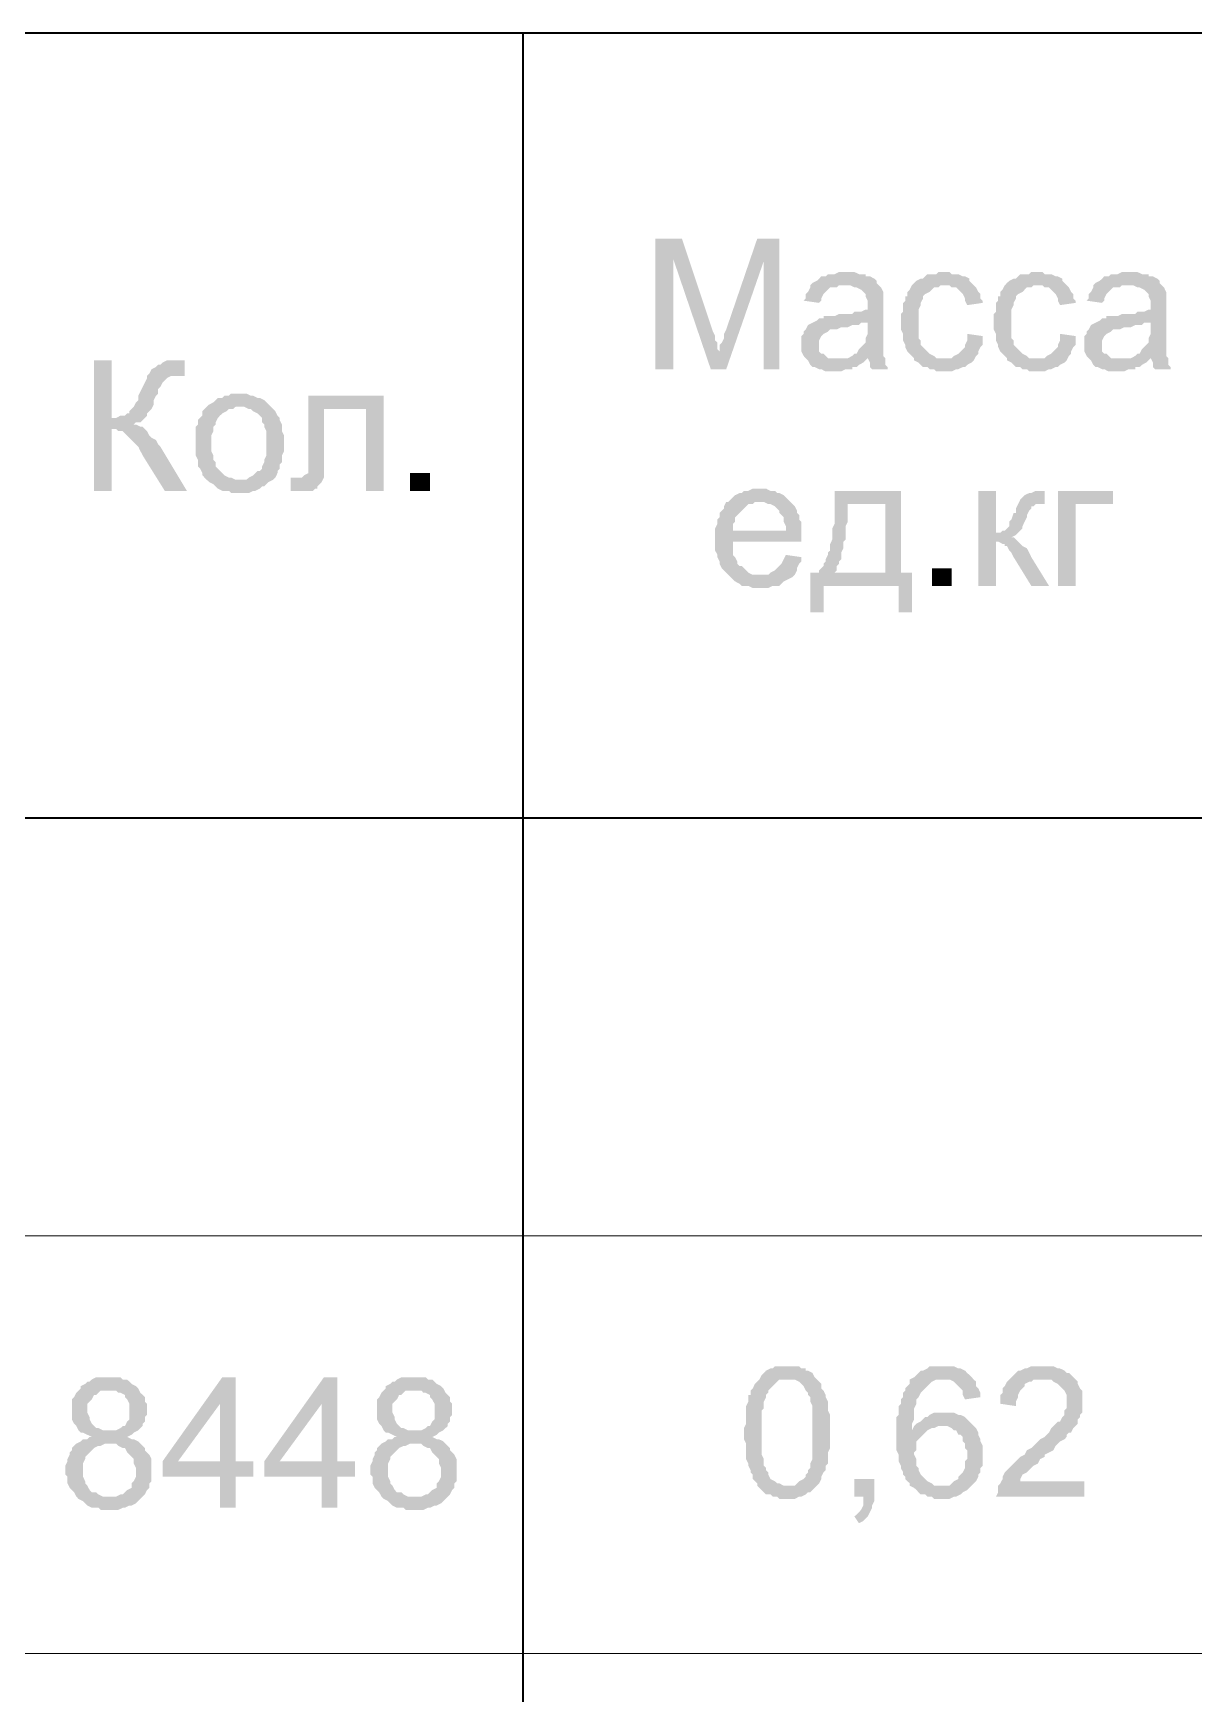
# Model space of a CAD drawing. Header units: millimetres. Extents: x -383313 to -161684, y -117025 to 99224.
# Drawn here: x -357901 to -355679, y -28959 to -25779 of the extents above; entities that cross this region are included whole.
import ezdxf

# ---------------------------------------------------------------- set-up
doc = ezdxf.new("R2010")
doc.units = ezdxf.units.MM
doc.header["$MEASUREMENT"] = 0
doc.layers.add('PDF_Geometry', color=7, linetype='Continuous')
doc.layers.add('PDF_Solid Fills', color=7, linetype='Continuous')

# ---------------------------------------------------------------- blocks, each defined once
blk = doc.blocks.new('A$Cf5759c35')
at = {"layer": 'PDF_Solid Fills'}
for points in [[(1803.2, -7907.9), (1752.4, -7907.9), (1752.4, -8157.6), (1786.3, -8157.6), (1786.3, -7946)], [(1803.2, -7907.9), (1786.3, -7946), (1858.3, -8157.6), (1875.2, -8123.8), (1871, -8119.5), (1871, -8115.3), (1871, -8106.8), (1866.7, -8102.6), (1866.7, -8094.1), (1862.5, -8085.7)], [(1989.5, -7907.9), (1947.2, -7907.9), (1887.9, -8081.4), (1887.9, -8081.4), (1883.7, -8089.9), (1883.7, -8098.4), (1879.4, -8106.8), (1875.2, -8111.1), (1875.2, -8115.3), (1875.2, -8123.8), (1858.3, -8157.6), (1887.9, -8157.6), (1959.9, -7950.2)], [(2120.7, -7971.4), (2120.7, -7971.4), (2103.8, -7971.4), (2095.3, -7975.6), (2091.1, -7975.6), (2082.6, -7975.6), (2078.4, -7979.8), (2069.9, -7979.8), (2065.7, -7984.1), (2061.5, -7988.3), (2053, -7992.5), (2048.8, -7996.8), (2112.3, -7996.8), (2116.5, -7996.8), (2125, -7996.8), (2133.4, -8001), (2137.7, -8001), (2146.1, -8005.2), (2150.4, -8009.5), (2150.4, -8009.5), (2154.6, -8013.7), (2154.6, -8017.9), (2158.8, -8026.4), (2158.8, -8034.9), (2158.8, -8034.9), (2158.8, -8043.3), (2154.6, -8043.3), (2146.1, -8047.6), (2141.9, -8047.6), (2133.4, -8047.6), (2129.2, -8051.8), (2120.7, -8051.8), (2112.3, -8051.8), (2103.8, -8051.8), (2095.3, -8056), (2086.9, -8056), (2082.6, -8056), (2074.2, -8056), (2074.2, -8060.3), (2065.7, -8060.3), (2061.5, -8064.5), (2158.8, -8068.7), (2158.8, -8077.2), (2158.8, -8081.4), (2158.8, -8089.9), (2154.6, -8098.4), (2154.6, -8102.6), (2154.6, -8106.8), (2150.4, -8111.1), (2146.1, -8115.3), (2141.9, -8119.5), (2137.7, -8128), (2133.4, -8128), (2129.2, -8132.2), (2120.7, -8136.5), (2158.8, -8136.5), (2158.8, -8136.5), (2163.1, -8144.9), (2163.1, -8153.4), (2167.3, -8157.6), (2196.9, -8157.6), (2196.9, -8153.4), (2192.7, -8149.2), (2192.7, -8140.7), (2192.7, -8136.5), (2188.5, -8132.2), (2188.5, -8128), (2188.5, -8123.8), (2188.5, -8119.5), (2188.5, -8111.1), (2188.5, -8102.6), (2188.5, -8094.1), (2188.5, -8081.4), (2188.5, -8039.1), (2188.5, -8039.1), (2188.5, -8030.6), (2188.5, -8022.2), (2188.5, -8017.9), (2188.5, -8013.7), (2188.5, -8009.5), (2184.2, -8001), (2180, -7996.8), (2175.8, -7992.5), (2175.8, -7988.3), (2171.5, -7984.1), (2163.1, -7979.8), (2154.6, -7979.8), (2154.6, -7975.6), (2146.1, -7975.6), (2141.9, -7975.6), (2133.4, -7971.4), (2125, -7971.4)], [(2307, -7971.4), (2294.3, -7971.4), (2290.1, -7975.6), (2273.1, -7975.6), (2268.9, -7979.8), (2264.7, -7984.1), (2260.4, -7984.1), (2252, -7988.3), (2247.7, -7992.5), (2243.5, -7996.8), (2239.3, -8005.2), (2235, -8009.5), (2235, -8017.9), (2230.8, -8017.9), (2230.8, -8026.4), (2226.6, -8030.6), (2226.6, -8039.1), (2226.6, -8047.6), (2222.3, -8051.8), (2222.3, -8060.3), (2222.3, -8068.7), (2222.3, -8077.2), (2222.3, -8081.4), (2226.6, -8089.9), (2226.6, -8098.4), (2226.6, -8102.6), (2230.8, -8111.1), (2230.8, -8115.3), (2235, -8123.8), (2239.3, -8128), (2243.5, -8132.2), (2247.7, -8136.5), (2307, -8136.5), (2302.8, -8136.5), (2298.5, -8136.5), (2290.1, -8136.5), (2285.8, -8132.2), (2277.4, -8128), (2273.1, -8123.8), (2268.9, -8119.5), (2268.9, -8119.5), (2264.7, -8115.3), (2260.4, -8111.1), (2260.4, -8102.6), (2256.2, -8098.4), (2256.2, -8089.9), (2256.2, -8085.7), (2256.2, -8077.2), (2256.2, -8068.7), (2256.2, -8064.5), (2256.2, -8056), (2256.2, -8047.6), (2256.2, -8043.3), (2260.4, -8034.9), (2260.4, -8030.6), (2264.7, -8022.2), (2264.7, -8017.9), (2268.9, -8013.7), (2268.9, -8013.7), (2277.4, -8009.5), (2281.6, -8005.2), (2285.8, -8001), (2294.3, -8001), (2298.5, -7996.8), (2307, -7996.8), (2362, -7996.8), (2357.8, -7992.5), (2353.6, -7988.3), (2353.6, -7984.1), (2345.1, -7979.8), (2340.9, -7979.8), (2332.4, -7975.6), (2328.2, -7975.6), (2319.7, -7975.6), (2315.5, -7971.4)], [(2484.8, -7971.4), (2472.1, -7971.4), (2467.9, -7975.6), (2450.9, -7975.6), (2446.7, -7979.8), (2442.5, -7984.1), (2438.2, -7984.1), (2429.8, -7988.3), (2425.5, -7992.5), (2421.3, -7996.8), (2417.1, -8005.2), (2412.8, -8009.5), (2412.8, -8017.9), (2408.6, -8017.9), (2408.6, -8026.4), (2404.4, -8030.6), (2404.4, -8039.1), (2404.4, -8047.6), (2400.1, -8051.8), (2400.1, -8060.3), (2400.1, -8068.7), (2400.1, -8077.2), (2400.1, -8081.4), (2404.4, -8089.9), (2404.4, -8098.4), (2404.4, -8102.6), (2408.6, -8111.1), (2408.6, -8115.3), (2412.8, -8123.8), (2417.1, -8128), (2421.3, -8132.2), (2425.5, -8136.5), (2484.8, -8136.5), (2480.6, -8136.5), (2476.3, -8136.5), (2467.9, -8136.5), (2463.6, -8132.2), (2455.2, -8128), (2450.9, -8123.8), (2446.7, -8119.5), (2446.7, -8119.5), (2442.5, -8115.3), (2438.2, -8111.1), (2438.2, -8102.6), (2434, -8098.4), (2434, -8089.9), (2434, -8085.7), (2434, -8077.2), (2434, -8068.7), (2434, -8064.5), (2434, -8056), (2434, -8047.6), (2434, -8043.3), (2438.2, -8034.9), (2438.2, -8030.6), (2442.5, -8022.2), (2442.5, -8017.9), (2446.7, -8013.7), (2446.7, -8013.7), (2455.2, -8009.5), (2459.4, -8005.2), (2463.6, -8001), (2472.1, -8001), (2476.3, -7996.8), (2484.8, -7996.8), (2539.8, -7996.8), (2535.6, -7992.5), (2531.4, -7988.3), (2531.4, -7984.1), (2522.9, -7979.8), (2518.7, -7979.8), (2510.2, -7975.6), (2506, -7975.6), (2497.5, -7975.6), (2493.3, -7971.4)], [(2662.6, -7971.4), (2662.6, -7971.4), (2645.7, -7971.4), (2637.2, -7975.6), (2633, -7975.6), (2624.5, -7975.6), (2620.3, -7979.8), (2611.8, -7979.8), (2607.6, -7984.1), (2603.3, -7988.3), (2594.9, -7992.5), (2590.6, -7996.8), (2654.1, -7996.8), (2658.4, -7996.8), (2666.8, -7996.8), (2675.3, -8001), (2679.5, -8001), (2688, -8005.2), (2692.2, -8009.5), (2692.2, -8009.5), (2696.5, -8013.7), (2696.5, -8017.9), (2700.7, -8026.4), (2700.7, -8034.9), (2700.7, -8034.9), (2700.7, -8043.3), (2696.5, -8043.3), (2688, -8047.6), (2683.8, -8047.6), (2675.3, -8047.6), (2671.1, -8051.8), (2662.6, -8051.8), (2654.1, -8051.8), (2645.7, -8051.8), (2637.2, -8056), (2628.7, -8056), (2624.5, -8056), (2616, -8056), (2616, -8060.3), (2607.6, -8060.3), (2603.3, -8064.5), (2700.7, -8068.7), (2700.7, -8077.2), (2700.7, -8081.4), (2700.7, -8089.9), (2696.5, -8098.4), (2696.5, -8102.6), (2696.5, -8106.8), (2692.2, -8111.1), (2688, -8115.3), (2683.8, -8119.5), (2679.5, -8128), (2675.3, -8128), (2671.1, -8132.2), (2662.6, -8136.5), (2700.7, -8136.5), (2700.7, -8136.5), (2704.9, -8144.9), (2704.9, -8153.4), (2709.2, -8157.6), (2738.8, -8157.6), (2738.8, -8153.4), (2734.6, -8149.2), (2734.6, -8140.7), (2734.6, -8136.5), (2730.3, -8132.2), (2730.3, -8128), (2730.3, -8123.8), (2730.3, -8119.5), (2730.3, -8111.1), (2730.3, -8102.6), (2730.3, -8094.1), (2730.3, -8081.4), (2730.3, -8039.1), (2730.3, -8039.1), (2730.3, -8030.6), (2730.3, -8022.2), (2730.3, -8017.9), (2730.3, -8013.7), (2730.3, -8009.5), (2726.1, -8001), (2721.9, -7996.8), (2717.6, -7992.5), (2717.6, -7988.3), (2713.4, -7984.1), (2704.9, -7979.8), (2696.5, -7979.8), (2696.5, -7975.6), (2688, -7975.6), (2683.8, -7975.6), (2675.3, -7971.4), (2666.8, -7971.4)], [(2048.8, -7996.8), (2048.8, -8001), (2044.5, -8009.5), (2040.3, -8013.7), (2040.3, -8022.2), (2036.1, -8026.4), (2065.7, -8030.6), (2069.9, -8026.4), (2069.9, -8022.2), (2074.2, -8013.7), (2078.4, -8009.5), (2082.6, -8005.2), (2086.9, -8001), (2091.1, -8001), (2099.6, -8001), (2103.8, -7996.8), (2112.3, -7996.8)], [(2362, -7996.8), (2307, -7996.8), (2315.5, -7996.8), (2319.7, -8001), (2328.2, -8001), (2332.4, -8005.2), (2336.6, -8009.5), (2340.9, -8013.7), (2345.1, -8022.2), (2345.1, -8026.4), (2349.3, -8034.9), (2379, -8030.6), (2379, -8026.4), (2374.7, -8022.2), (2374.7, -8013.7), (2370.5, -8009.5), (2366.3, -8001)], [(2539.8, -7996.8), (2484.8, -7996.8), (2493.3, -7996.8), (2497.5, -8001), (2506, -8001), (2510.2, -8005.2), (2514.4, -8009.5), (2518.7, -8013.7), (2522.9, -8022.2), (2522.9, -8026.4), (2527.1, -8034.9), (2556.8, -8030.6), (2556.8, -8026.4), (2552.5, -8022.2), (2552.5, -8013.7), (2548.3, -8009.5), (2544.1, -8001)], [(2590.6, -7996.8), (2590.6, -8001), (2586.4, -8009.5), (2582.2, -8013.7), (2582.2, -8022.2), (2577.9, -8026.4), (2607.6, -8030.6), (2611.8, -8026.4), (2611.8, -8022.2), (2616, -8013.7), (2620.3, -8009.5), (2624.5, -8005.2), (2628.7, -8001), (2633, -8001), (2641.4, -8001), (2645.7, -7996.8), (2654.1, -7996.8)], [(2061.5, -8064.5), (2053, -8068.7), (2053, -8068.7), (2044.5, -8073), (2040.3, -8081.4), (2036.1, -8085.7), (2036.1, -8089.9), (2031.8, -8094.1), (2031.8, -8102.6), (2031.8, -8111.1), (2031.8, -8111.1), (2031.8, -8119.5), (2031.8, -8123.8), (2036.1, -8132.2), (2040.3, -8136.5), (2044.5, -8140.7), (2048.8, -8149.2), (2048.8, -8149.2), (2053, -8153.4), (2057.2, -8153.4), (2065.7, -8157.6), (2069.9, -8157.6), (2078.4, -8161.9), (2086.9, -8161.9), (2095.3, -8161.9), (2099.6, -8161.9), (2108, -8161.9), (2116.5, -8157.6), (2120.7, -8157.6), (2129.2, -8157.6), (2129.2, -8153.4), (2137.7, -8153.4), (2141.9, -8149.2), (2150.4, -8144.9), (2154.6, -8140.7), (2099.6, -8136.5), (2099.6, -8136.5), (2091.1, -8136.5), (2082.6, -8136.5), (2078.4, -8132.2), (2074.2, -8128), (2069.9, -8128), (2065.7, -8123.8), (2065.7, -8115.3), (2065.7, -8111.1), (2065.7, -8106.8), (2065.7, -8102.6), (2069.9, -8094.1), (2069.9, -8094.1), (2074.2, -8089.9), (2082.6, -8085.7), (2086.9, -8081.4), (2091.1, -8081.4), (2099.6, -8081.4), (2108, -8077.2), (2112.3, -8077.2), (2120.7, -8077.2), (2129.2, -8073), (2133.4, -8073), (2141.9, -8073), (2146.1, -8068.7), (2154.6, -8068.7), (2158.8, -8068.7)], [(2603.3, -8064.5), (2594.9, -8068.7), (2594.9, -8068.7), (2586.4, -8073), (2582.2, -8081.4), (2577.9, -8085.7), (2577.9, -8089.9), (2573.7, -8094.1), (2573.7, -8102.6), (2573.7, -8111.1), (2573.7, -8111.1), (2573.7, -8119.5), (2573.7, -8123.8), (2577.9, -8132.2), (2582.2, -8136.5), (2586.4, -8140.7), (2590.6, -8149.2), (2590.6, -8149.2), (2594.9, -8153.4), (2599.1, -8153.4), (2607.6, -8157.6), (2611.8, -8157.6), (2620.3, -8161.9), (2628.7, -8161.9), (2637.2, -8161.9), (2641.4, -8161.9), (2649.9, -8161.9), (2658.4, -8157.6), (2662.6, -8157.6), (2671.1, -8157.6), (2671.1, -8153.4), (2679.5, -8153.4), (2683.8, -8149.2), (2692.2, -8144.9), (2696.5, -8140.7), (2641.4, -8136.5), (2641.4, -8136.5), (2633, -8136.5), (2624.5, -8136.5), (2620.3, -8132.2), (2616, -8128), (2611.8, -8128), (2607.6, -8123.8), (2607.6, -8115.3), (2607.6, -8111.1), (2607.6, -8106.8), (2607.6, -8102.6), (2611.8, -8094.1), (2611.8, -8094.1), (2616, -8089.9), (2624.5, -8085.7), (2628.7, -8081.4), (2633, -8081.4), (2641.4, -8081.4), (2649.9, -8077.2), (2654.1, -8077.2), (2662.6, -8077.2), (2671.1, -8073), (2675.3, -8073), (2683.8, -8073), (2688, -8068.7), (2696.5, -8068.7), (2700.7, -8068.7)], [(2349.3, -8089.9), (2349.3, -8102.6), (2345.1, -8111.1), (2345.1, -8115.3), (2340.9, -8119.5), (2336.6, -8123.8), (2332.4, -8128), (2323.9, -8132.2), (2319.7, -8136.5), (2311.2, -8136.5), (2307, -8136.5), (2247.7, -8136.5), (2247.7, -8140.7), (2256.2, -8144.9), (2260.4, -8149.2), (2264.7, -8153.4), (2273.1, -8153.4), (2277.4, -8157.6), (2285.8, -8157.6), (2290.1, -8161.9), (2298.5, -8161.9), (2307, -8161.9), (2311.2, -8161.9), (2319.7, -8161.9), (2328.2, -8157.6), (2332.4, -8157.6), (2340.9, -8153.4), (2345.1, -8153.4), (2349.3, -8149.2), (2357.8, -8144.9), (2357.8, -8144.9), (2362, -8140.7), (2366.3, -8132.2), (2370.5, -8128), (2370.5, -8123.8), (2374.7, -8115.3), (2379, -8111.1), (2379, -8102.6), (2379, -8094.1)], [(2527.1, -8089.9), (2527.1, -8102.6), (2522.9, -8111.1), (2522.9, -8115.3), (2518.7, -8119.5), (2514.4, -8123.8), (2510.2, -8128), (2501.7, -8132.2), (2497.5, -8136.5), (2489, -8136.5), (2484.8, -8136.5), (2425.5, -8136.5), (2425.5, -8140.7), (2434, -8144.9), (2438.2, -8149.2), (2442.5, -8153.4), (2450.9, -8153.4), (2455.2, -8157.6), (2463.6, -8157.6), (2467.9, -8161.9), (2476.3, -8161.9), (2484.8, -8161.9), (2489, -8161.9), (2497.5, -8161.9), (2506, -8157.6), (2510.2, -8157.6), (2518.7, -8153.4), (2522.9, -8153.4), (2527.1, -8149.2), (2535.6, -8144.9), (2535.6, -8144.9), (2539.8, -8140.7), (2544.1, -8132.2), (2548.3, -8128), (2548.3, -8123.8), (2552.5, -8115.3), (2556.8, -8111.1), (2556.8, -8102.6), (2556.8, -8094.1)], [(711.2, -8140.7), (677.3, -8140.7), (677.3, -8390.5), (711.2, -8390.5), (711.2, -8271.9), (774.7, -8271.9), (770.5, -8267.7), (766.2, -8267.7), (757.8, -8263.5), (753.5, -8263.5), (757.8, -8259.2), (766.2, -8259.2), (770.5, -8255), (711.2, -8250.8)], [(783.2, -8166.1), (778.9, -8170.3), (778.9, -8174.6), (774.7, -8183), (770.5, -8191.5), (766.2, -8200), (762, -8208.4), (762, -8216.9), (757.8, -8221.1), (753.5, -8229.6), (749.3, -8233.8), (745.1, -8238.1), (745.1, -8242.3), (740.8, -8242.3), (736.6, -8246.5), (728.1, -8246.5), (719.7, -8250.8), (711.2, -8250.8), (770.5, -8255), (774.7, -8250.8), (778.9, -8246.5), (778.9, -8242.3), (783.2, -8238.1), (787.4, -8233.8), (791.6, -8225.4), (791.6, -8216.9), (795.9, -8208.4), (800.1, -8204.2), (800.1, -8195.7), (804.3, -8191.5), (808.6, -8183), (812.8, -8178.8), (817, -8174.6), (817, -8174.6), (825.5, -8170.3), (829.7, -8170.3), (838.2, -8170.3)], [(829.7, -8140.7), (829.7, -8140.7), (817, -8140.7), (808.6, -8144.9), (804.3, -8149.2), (800.1, -8149.2), (795.9, -8153.4), (787.4, -8157.6), (783.2, -8166.1), (783.2, -8166.1), (838.2, -8170.3), (846.7, -8170.3), (850.9, -8170.3), (850.9, -8140.7), (850.9, -8140.7), (842.4, -8140.7)], [(956.7, -8204.2), (956.7, -8204.2), (939.8, -8204.2), (935.6, -8208.4), (927.1, -8208.4), (922.9, -8212.7), (914.4, -8212.7), (910.2, -8216.9), (905.9, -8221.1), (897.5, -8225.4), (897.5, -8225.4), (893.2, -8229.6), (956.7, -8229.6), (956.7, -8229.6), (965.2, -8229.6), (973.7, -8233.8), (977.9, -8233.8), (982.1, -8238.1), (990.6, -8242.3), (994.8, -8246.5), (999.1, -8250.8), (999.1, -8259.2), (1003.3, -8263.5), (1003.3, -8267.7), (1007.5, -8276.2), (1007.5, -8284.6), (1007.5, -8288.9), (1007.5, -8297.3), (1007.5, -8301.6), (1007.5, -8310), (1007.5, -8318.5), (1007.5, -8322.7), (1003.3, -8331.2), (1003.3, -8335.4), (999.1, -8343.9), (999.1, -8348.1), (994.8, -8352.4), (990.6, -8352.4), (986.4, -8356.6), (982.1, -8360.8), (973.7, -8365.1), (969.4, -8369.3), (961, -8369.3), (956.7, -8369.3), (893.2, -8369.3), (897.5, -8373.5), (905.9, -8377.8), (910.2, -8382), (914.4, -8386.2), (922.9, -8390.5), (927.1, -8390.5), (935.6, -8390.5), (939.8, -8394.7), (948.3, -8394.7), (956.7, -8394.7), (961, -8394.7), (965.2, -8394.7), (973.7, -8394.7), (982.1, -8390.5), (986.4, -8390.5), (994.8, -8386.2), (999.1, -8382), (1003.3, -8382), (1007.5, -8377.8), (1011.8, -8373.5), (1020.2, -8369.3), (1024.5, -8365.1), (1028.7, -8356.6), (1028.7, -8352.4), (1028.7, -8352.4), (1032.9, -8348.1), (1032.9, -8339.7), (1037.2, -8335.4), (1037.2, -8327), (1037.2, -8322.7), (1041.4, -8314.3), (1041.4, -8305.8), (1041.4, -8297.3), (1041.4, -8293.1), (1041.4, -8284.6), (1037.2, -8276.2), (1037.2, -8267.7), (1037.2, -8263.5), (1032.9, -8255), (1032.9, -8250.8), (1028.7, -8246.5), (1024.5, -8238.1), (1020.2, -8233.8), (1016, -8229.6), (1011.8, -8225.4), (1007.5, -8221.1), (1003.3, -8216.9), (994.8, -8212.7), (990.6, -8212.7), (982.1, -8208.4), (977.9, -8208.4), (969.4, -8204.2), (965.2, -8204.2)], [(893.2, -8229.6), (889, -8233.8), (884.8, -8238.1), (884.8, -8246.5), (880.5, -8250.8), (876.3, -8255), (876.3, -8263.5), (872.1, -8267.7), (872.1, -8276.2), (872.1, -8284.6), (872.1, -8293.1), (872.1, -8301.6), (872.1, -8301.6), (872.1, -8310), (872.1, -8318.5), (872.1, -8322.7), (876.3, -8331.2), (876.3, -8339.7), (876.3, -8343.9), (880.5, -8348.1), (884.8, -8356.6), (884.8, -8360.8), (889, -8365.1), (893.2, -8369.3), (956.7, -8369.3), (952.5, -8369.3), (948.3, -8369.3), (939.8, -8365.1), (935.6, -8365.1), (927.1, -8360.8), (922.9, -8356.6), (918.6, -8352.4), (918.6, -8352.4), (914.4, -8348.1), (910.2, -8343.9), (910.2, -8335.4), (905.9, -8331.2), (905.9, -8322.7), (901.7, -8314.3), (901.7, -8310), (901.7, -8301.6), (901.7, -8297.3), (901.7, -8288.9), (901.7, -8284.6), (905.9, -8276.2), (905.9, -8267.7), (910.2, -8263.5), (910.2, -8259.2), (914.4, -8250.8), (918.6, -8246.5), (918.6, -8246.5), (922.9, -8242.3), (931.3, -8238.1), (935.6, -8233.8), (944, -8233.8), (948.3, -8229.6), (956.7, -8229.6)], [(1231.9, -8208.4), (1088, -8208.4), (1088, -8356.6), (1088, -8356.6), (1079.5, -8360.8), (1079.5, -8360.8), (1075.3, -8365.1), (1066.8, -8365.1), (1054.1, -8365.1), (1054.1, -8390.5), (1058.3, -8390.5), (1066.8, -8390.5), (1071, -8390.5), (1079.5, -8390.5), (1079.5, -8390.5), (1088, -8390.5), (1096.4, -8390.5), (1100.7, -8386.2), (1104.9, -8386.2), (1104.9, -8382), (1109.1, -8377.8), (1113.4, -8373.5), (1117.6, -8365.1), (1117.6, -8360.8), (1117.6, -8356.6), (1117.6, -8352.4), (1117.6, -8343.9), (1117.6, -8335.4), (1117.6, -8327), (1117.6, -8233.8), (1198, -8233.8)], [(774.7, -8271.9), (711.2, -8271.9), (719.7, -8271.9), (723.9, -8276.2), (732.4, -8276.2), (736.6, -8280.4), (740.8, -8284.6), (745.1, -8288.9), (749.3, -8293.1), (753.5, -8297.3), (757.8, -8301.6), (762, -8305.8), (766.2, -8314.3), (770.5, -8322.7), (812.8, -8390.5), (855.1, -8390.5), (804.3, -8305.8), (800.1, -8301.6), (795.9, -8293.1), (787.4, -8288.9), (783.2, -8284.6), (778.9, -8276.2)], [(1951.4, -8386.2), (1951.4, -8386.2), (1938.7, -8386.2), (1930.2, -8390.5), (1921.8, -8390.5), (1917.5, -8394.7), (1913.3, -8394.7), (1904.8, -8398.9), (1900.6, -8403.2), (1896.4, -8407.4), (1892.1, -8411.6), (1951.4, -8411.6), (1955.6, -8411.6), (1959.9, -8411.6), (1968.3, -8415.9), (1972.6, -8415.9), (1981, -8420.1), (1985.3, -8424.3), (1989.5, -8428.6), (1989.5, -8432.8), (1993.7, -8437), (1998, -8441.3), (1998, -8449.7), (2002.2, -8458.2), (2002.2, -8466.7), (1900.6, -8466.7), (2031.8, -8466.7), (2031.8, -8458.2), (2031.8, -8449.7), (2027.6, -8445.5), (2027.6, -8437), (2023.4, -8432.8), (2023.4, -8428.6), (2019.1, -8420.1), (2014.9, -8415.9), (2010.7, -8411.6), (2006.4, -8407.4), (2002.2, -8403.2), (1998, -8398.9), (1989.5, -8394.7), (1985.3, -8394.7), (1981, -8390.5), (1972.6, -8390.5), (1964.1, -8386.2), (1959.9, -8386.2)], [(2222.3, -8390.5), (2095.3, -8390.5), (2095.3, -8415.9), (2192.7, -8415.9), (2192.7, -8547.1), (2095.3, -8547.1), (2065.7, -8547.1), (2048.8, -8547.1), (2048.8, -8623.3), (2074.2, -8623.3), (2074.2, -8572.5), (2218.1, -8572.5), (2243.5, -8547.1), (2222.3, -8547.1)], [(2404.4, -8390.5), (2370.5, -8390.5), (2370.5, -8572.5), (2404.4, -8572.5), (2404.4, -8487.8), (2446.7, -8487.8), (2442.5, -8483.6), (2438.2, -8479.4), (2434, -8479.4), (2434, -8479.4), (2442.5, -8475.1), (2446.7, -8470.9), (2404.4, -8470.9)], [(2497.5, -8390.5), (2480.6, -8390.5), (2472.1, -8394.7), (2467.9, -8394.7), (2459.4, -8398.9), (2455.2, -8403.2), (2455.2, -8403.2), (2450.9, -8407.4), (2446.7, -8415.9), (2489, -8415.9), (2497.5, -8415.9)], [(2628.7, -8390.5), (2522.9, -8390.5), (2522.9, -8572.5), (2556.8, -8572.5), (2556.8, -8415.9), (2628.7, -8415.9)], [(1892.1, -8411.6), (1887.9, -8411.6), (1883.7, -8420.1), (1883.7, -8424.3), (1879.4, -8428.6), (1875.2, -8432.8), (1875.2, -8441.3), (1871, -8445.5), (1871, -8454), (1866.7, -8462.4), (1866.7, -8466.7), (1866.7, -8475.1), (1866.7, -8483.6), (1866.7, -8492.1), (1866.7, -8496.3), (1866.7, -8504.8), (1871, -8513.2), (1871, -8517.5), (1875.2, -8525.9), (1875.2, -8530.2), (1879.4, -8538.6), (1883.7, -8542.9), (1887.9, -8547.1), (1892.1, -8551.3), (1951.4, -8551.3), (1951.4, -8551.3), (1942.9, -8551.3), (1938.7, -8551.3), (1930.2, -8547.1), (1926, -8542.9), (1921.8, -8538.6), (1917.5, -8534.4), (1913.3, -8534.4), (1909.1, -8530.2), (1909.1, -8525.9), (1904.8, -8517.5), (1900.6, -8513.2), (1900.6, -8504.8), (1900.6, -8496.3), (1900.6, -8487.8), (2031.8, -8487.8), (2031.8, -8487.8), (2031.8, -8483.6), (2031.8, -8475.1), (2031.8, -8466.7), (1900.6, -8466.7), (1900.6, -8462.4), (1900.6, -8454), (1904.8, -8449.7), (1904.8, -8441.3), (1909.1, -8437), (1913.3, -8432.8), (1917.5, -8428.6), (1921.8, -8424.3), (1926, -8420.1), (1930.2, -8415.9), (1938.7, -8415.9), (1942.9, -8411.6), (1951.4, -8411.6)], [(2095.3, -8415.9), (2095.3, -8454), (2091.1, -8462.4), (2091.1, -8483.6), (2086.9, -8492.1), (2086.9, -8496.3), (2086.9, -8504.8), (2082.6, -8509), (2082.6, -8513.2), (2078.4, -8521.7), (2078.4, -8525.9), (2074.2, -8530.2), (2074.2, -8534.4), (2069.9, -8538.6), (2065.7, -8542.9), (2065.7, -8547.1), (2095.3, -8547.1), (2095.3, -8547.1), (2099.6, -8542.9), (2099.6, -8534.4), (2103.8, -8530.2), (2103.8, -8525.9), (2108, -8521.7), (2108, -8513.2), (2108, -8509), (2112.3, -8500.5), (2112.3, -8496.3), (2112.3, -8487.8), (2116.5, -8483.6), (2116.5, -8475.1), (2116.5, -8466.7), (2116.5, -8458.2), (2120.7, -8449.7), (2120.7, -8441.3), (2120.7, -8432.8), (2120.7, -8424.3), (2120.7, -8415.9), (2192.7, -8415.9)], [(2446.7, -8415.9), (2442.5, -8424.3), (2442.5, -8432.8), (2438.2, -8432.8), (2434, -8445.5), (2429.8, -8449.7), (2429.8, -8458.2), (2425.5, -8462.4), (2425.5, -8462.4), (2421.3, -8466.7), (2417.1, -8466.7), (2412.8, -8470.9), (2404.4, -8470.9), (2446.7, -8470.9), (2450.9, -8466.7), (2455.2, -8462.4), (2455.2, -8458.2), (2459.4, -8449.7), (2463.6, -8441.3), (2463.6, -8437), (2467.9, -8428.6), (2472.1, -8424.3), (2472.1, -8420.1), (2476.3, -8420.1), (2480.6, -8415.9), (2489, -8415.9)], [(2446.7, -8487.8), (2404.4, -8487.8), (2408.6, -8487.8), (2417.1, -8492.1), (2421.3, -8492.1), (2421.3, -8496.3), (2425.5, -8496.3), (2429.8, -8504.8), (2434, -8509), (2438.2, -8517.5), (2472.1, -8572.5), (2506, -8572.5), (2472.1, -8517.5), (2472.1, -8517.5), (2467.9, -8509), (2463.6, -8500.5), (2455.2, -8496.3), (2450.9, -8492.1)], [(2002.2, -8513.2), (2002.2, -8513.2), (1998, -8521.7), (1993.7, -8530.2), (1989.5, -8534.4), (1985.3, -8538.6), (1981, -8542.9), (1981, -8542.9), (1972.6, -8547.1), (1968.3, -8551.3), (1959.9, -8551.3), (1951.4, -8551.3), (1892.1, -8551.3), (1892.1, -8551.3), (1896.4, -8555.6), (1900.6, -8559.8), (1904.8, -8564), (1913.3, -8568.3), (1917.5, -8572.5), (1926, -8572.5), (1930.2, -8572.5), (1938.7, -8576.7), (1947.2, -8576.7), (1951.4, -8576.7), (1951.4, -8576.7), (1959.9, -8576.7), (1968.3, -8576.7), (1976.8, -8572.5), (1981, -8572.5), (1989.5, -8572.5), (1993.7, -8568.3), (1998, -8564), (2006.4, -8559.8), (2006.4, -8559.8), (2014.9, -8555.6), (2019.1, -8551.3), (2023.4, -8542.9), (2023.4, -8538.6), (2027.6, -8530.2), (2031.8, -8525.9), (2031.8, -8517.5)], [(2006.4, -10066.9), (2006.4, -10066.9), (1981, -10066.9), (1976.8, -10071.1), (1972.6, -10071.1), (1964.1, -10075.3), (1959.9, -10079.6), (1959.9, -10079.6), (1955.6, -10083.8), (1951.4, -10092.3), (2006.4, -10092.3), (2006.4, -10092.3), (2014.9, -10092.3), (2019.1, -10092.3), (2027.6, -10096.5), (2031.8, -10100.7), (2036.1, -10105), (2040.3, -10113.4), (2040.3, -10113.4), (2044.5, -10117.7), (2044.5, -10121.9), (2048.8, -10126.1), (2048.8, -10130.4), (2048.8, -10134.6), (2053, -10143.1), (2053, -10151.5), (2053, -10155.8), (2053, -10164.2), (2053, -10172.7), (2053, -10185.4), (2053, -10193.9), (2053, -10193.9), (2053, -10206.6), (2053, -10215), (2053, -10223.5), (2053, -10232), (2053, -10236.2), (2053, -10244.7), (2048.8, -10253.1), (2048.8, -10257.4), (2048.8, -10261.6), (2044.5, -10265.8), (2044.5, -10270.1), (2040.3, -10274.3), (2040.3, -10278.5), (2036.1, -10282.8), (2027.6, -10287), (2023.4, -10291.2), (2019.1, -10295.5), (2010.7, -10295.5), (2006.4, -10295.5), (1951.4, -10299.7), (1955.6, -10303.9), (1959.9, -10308.2), (1964.1, -10312.4), (1972.6, -10312.4), (1976.8, -10316.6), (1985.3, -10316.6), (1989.5, -10320.9), (1998, -10320.9), (2006.4, -10320.9), (2006.4, -10320.9), (2014.9, -10320.9), (2019.1, -10320.9), (2027.6, -10316.6), (2031.8, -10316.6), (2040.3, -10312.4), (2044.5, -10308.2), (2048.8, -10308.2), (2053, -10303.9), (2057.2, -10299.7), (2061.5, -10295.5), (2065.7, -10291.2), (2069.9, -10282.8), (2069.9, -10278.5), (2074.2, -10270.1), (2078.4, -10265.8), (2078.4, -10261.6), (2078.4, -10257.4), (2082.6, -10253.1), (2082.6, -10244.7), (2082.6, -10240.4), (2082.6, -10232), (2086.9, -10223.5), (2086.9, -10219.3), (2086.9, -10210.8), (2086.9, -10202.3), (2086.9, -10193.9), (2086.9, -10189.6), (2086.9, -10181.2), (2086.9, -10172.7), (2086.9, -10164.2), (2086.9, -10160), (2082.6, -10151.5), (2082.6, -10147.3), (2082.6, -10138.8), (2082.6, -10134.6), (2078.4, -10126.1), (2078.4, -10121.9), (2074.2, -10113.4), (2069.9, -10109.2), (2069.9, -10100.7), (2065.7, -10096.5), (2065.7, -10096.5), (2061.5, -10092.3), (2057.2, -10088), (2053, -10079.6), (2044.5, -10075.3), (2040.3, -10075.3), (2040.3, -10071.1), (2031.8, -10071.1), (2027.6, -10066.9), (2019.1, -10066.9), (2010.7, -10066.9)], [(2302.8, -10066.9), (2277.4, -10066.9), (2273.1, -10071.1), (2264.7, -10075.3), (2260.4, -10075.3), (2256.2, -10079.6), (2252, -10083.8), (2247.7, -10088), (2302.8, -10092.3), (2302.8, -10092.3), (2311.2, -10092.3), (2315.5, -10092.3), (2323.9, -10096.5), (2328.2, -10100.7), (2332.4, -10105), (2332.4, -10105), (2336.6, -10109.2), (2340.9, -10113.4), (2340.9, -10121.9), (2345.1, -10130.4), (2374.7, -10126.1), (2374.7, -10121.9), (2374.7, -10117.7), (2370.5, -10109.2), (2366.3, -10105), (2366.3, -10096.5), (2362, -10092.3), (2357.8, -10088), (2353.6, -10083.8), (2349.3, -10079.6), (2345.1, -10075.3), (2336.6, -10071.1), (2332.4, -10071.1), (2323.9, -10066.9), (2319.7, -10066.9), (2311.2, -10066.9)], [(2493.3, -10066.9), (2472.1, -10066.9), (2463.6, -10071.1), (2459.4, -10071.1), (2450.9, -10075.3), (2446.7, -10075.3), (2442.5, -10079.6), (2438.2, -10083.8), (2434, -10088), (2429.8, -10092.3), (2425.5, -10096.5), (2421.3, -10105), (2417.1, -10109.2), (2417.1, -10117.7), (2412.8, -10121.9), (2412.8, -10130.4), (2412.8, -10138.8), (2442.5, -10143.1), (2442.5, -10134.6), (2446.7, -10126.1), (2446.7, -10121.9), (2450.9, -10113.4), (2455.2, -10109.2), (2459.4, -10105), (2459.4, -10100.7), (2467.9, -10096.5), (2472.1, -10096.5), (2476.3, -10092.3), (2484.8, -10092.3), (2493.3, -10092.3), (2556.8, -10092.3), (2548.3, -10083.8), (2548.3, -10083.8), (2544.1, -10079.6), (2539.8, -10079.6), (2535.6, -10075.3), (2527.1, -10071.1), (2522.9, -10071.1), (2514.4, -10066.9), (2510.2, -10066.9), (2501.7, -10066.9)], [(707, -10088), (681.6, -10088), (673.1, -10092.3), (668.9, -10096.5), (664.6, -10096.5), (660.4, -10100.7), (651.9, -10105), (651.9, -10109.2), (647.7, -10113.4), (643.5, -10117.7), (639.2, -10126.1), (635, -10130.4), (635, -10138.8), (635, -10143.1), (635, -10151.5), (635, -10155.8), (635, -10164.2), (635, -10168.5), (639.2, -10176.9), (643.5, -10181.2), (643.5, -10181.2), (647.7, -10189.6), (651.9, -10193.9), (656.2, -10193.9), (664.6, -10198.1), (673.1, -10202.3), (668.9, -10202.3), (664.6, -10206.6), (656.2, -10206.6), (651.9, -10210.8), (643.5, -10215), (639.2, -10219.3), (635, -10223.5), (635, -10227.7), (630.8, -10232), (630.8, -10236.2), (626.5, -10244.7), (626.5, -10248.9), (622.3, -10257.4), (622.3, -10265.8), (622.3, -10274.3), (626.5, -10278.5), (626.5, -10287), (626.5, -10291.2), (630.8, -10299.7), (635, -10303.9), (639.2, -10308.2), (643.5, -10316.6), (647.7, -10320.9), (707, -10316.6), (698.5, -10316.6), (694.3, -10316.6), (685.8, -10312.4), (681.6, -10308.2), (673.1, -10308.2), (668.9, -10303.9), (664.6, -10295.5), (660.4, -10291.2), (660.4, -10287), (656.2, -10278.5), (656.2, -10274.3), (656.2, -10265.8), (656.2, -10261.6), (656.2, -10253.1), (660.4, -10244.7), (660.4, -10240.4), (664.6, -10236.2), (668.9, -10232), (673.1, -10227.7), (677.3, -10223.5), (685.8, -10219.3), (690, -10219.3), (698.5, -10215), (707, -10215), (707, -10215), (766.2, -10215), (762, -10210.8), (753.5, -10206.6), (749.3, -10206.6), (740.8, -10202.3), (740.8, -10202.3), (749.3, -10198.1), (753.5, -10193.9), (762, -10189.6), (707, -10189.6), (698.5, -10189.6), (694.3, -10189.6), (685.8, -10185.4), (681.6, -10185.4), (677.3, -10181.2), (673.1, -10176.9), (668.9, -10168.5), (668.9, -10164.2), (664.6, -10155.8), (664.6, -10151.5), (664.6, -10147.3), (664.6, -10138.8), (668.9, -10134.6), (673.1, -10130.4), (677.3, -10121.9), (681.6, -10121.9), (685.8, -10117.7), (690, -10113.4), (698.5, -10113.4), (707, -10113.4), (762, -10109.2), (757.8, -10105), (757.8, -10105), (749.3, -10100.7), (745.1, -10096.5), (740.8, -10092.3), (732.4, -10092.3), (728.1, -10088), (719.7, -10088), (711.2, -10088)], [(762, -10109.2), (707, -10113.4), (719.7, -10113.4), (723.9, -10117.7), (728.1, -10117.7), (736.6, -10121.9), (736.6, -10126.1), (740.8, -10130.4), (745.1, -10138.8), (745.1, -10143.1), (745.1, -10151.5), (745.1, -10155.8), (745.1, -10160), (745.1, -10168.5), (740.8, -10172.7), (736.6, -10181.2), (732.4, -10181.2), (728.1, -10185.4), (719.7, -10189.6), (715.4, -10189.6), (707, -10189.6), (762, -10189.6), (766.2, -10185.4), (770.5, -10181.2), (770.5, -10176.9), (774.7, -10172.7), (774.7, -10164.2), (778.9, -10160), (778.9, -10151.5), (778.9, -10147.3), (778.9, -10138.8), (774.7, -10134.6), (774.7, -10126.1), (770.5, -10121.9), (766.2, -10117.7)], [(948.3, -10088), (922.9, -10088), (808.6, -10248.9), (808.6, -10278.5), (918.6, -10278.5), (918.6, -10337.8), (948.3, -10337.8), (948.3, -10278.5), (982.1, -10278.5), (982.1, -10248.9), (948.3, -10248.9), (838.2, -10248.9), (918.6, -10138.8)], [(948.3, -10088), (918.6, -10138.8), (918.6, -10248.9), (838.2, -10248.9), (948.3, -10248.9)], [(1143, -10088), (1117.6, -10088), (1003.3, -10248.9), (1003.3, -10278.5), (1113.4, -10278.5), (1113.4, -10337.8), (1143, -10337.8), (1143, -10278.5), (1176.9, -10278.5), (1176.9, -10248.9), (1143, -10248.9), (1032.9, -10248.9), (1113.4, -10138.8)], [(1143, -10088), (1113.4, -10138.8), (1113.4, -10248.9), (1032.9, -10248.9), (1143, -10248.9)], [(1291.2, -10088), (1265.8, -10088), (1257.3, -10092.3), (1253.1, -10096.5), (1248.8, -10096.5), (1244.6, -10100.7), (1236.1, -10105), (1236.1, -10109.2), (1231.9, -10113.4), (1227.7, -10117.7), (1223.4, -10126.1), (1219.2, -10130.4), (1219.2, -10138.8), (1219.2, -10143.1), (1219.2, -10151.5), (1219.2, -10155.8), (1219.2, -10164.2), (1219.2, -10168.5), (1223.4, -10176.9), (1227.7, -10181.2), (1227.7, -10181.2), (1231.9, -10189.6), (1236.1, -10193.9), (1240.4, -10193.9), (1248.8, -10198.1), (1257.3, -10202.3), (1253.1, -10202.3), (1248.8, -10206.6), (1240.4, -10206.6), (1236.1, -10210.8), (1227.7, -10215), (1223.4, -10219.3), (1219.2, -10223.5), (1219.2, -10227.7), (1215, -10232), (1215, -10236.2), (1210.7, -10244.7), (1210.7, -10248.9), (1206.5, -10257.4), (1206.5, -10265.8), (1206.5, -10274.3), (1210.7, -10278.5), (1210.7, -10287), (1210.7, -10291.2), (1215, -10299.7), (1219.2, -10303.9), (1223.4, -10308.2), (1227.7, -10316.6), (1231.9, -10320.9), (1291.2, -10316.6), (1282.7, -10316.6), (1278.5, -10316.6), (1270, -10312.4), (1265.8, -10308.2), (1257.3, -10308.2), (1253.1, -10303.9), (1248.8, -10295.5), (1244.6, -10291.2), (1244.6, -10287), (1240.4, -10278.5), (1240.4, -10274.3), (1240.4, -10265.8), (1240.4, -10261.6), (1240.4, -10253.1), (1244.6, -10244.7), (1244.6, -10240.4), (1248.8, -10236.2), (1253.1, -10232), (1257.3, -10227.7), (1261.5, -10223.5), (1270, -10219.3), (1274.2, -10219.3), (1282.7, -10215), (1291.2, -10215), (1291.2, -10215), (1350.4, -10215), (1346.2, -10210.8), (1337.7, -10206.6), (1333.5, -10206.6), (1325, -10202.3), (1325, -10202.3), (1333.5, -10198.1), (1337.7, -10193.9), (1346.2, -10189.6), (1291.2, -10189.6), (1282.7, -10189.6), (1278.5, -10189.6), (1270, -10185.4), (1265.8, -10185.4), (1261.5, -10181.2), (1257.3, -10176.9), (1253.1, -10168.5), (1253.1, -10164.2), (1248.8, -10155.8), (1248.8, -10151.5), (1248.8, -10147.3), (1248.8, -10138.8), (1253.1, -10134.6), (1257.3, -10130.4), (1261.5, -10121.9), (1265.8, -10121.9), (1270, -10117.7), (1274.2, -10113.4), (1282.7, -10113.4), (1291.2, -10113.4), (1346.2, -10109.2), (1342, -10105), (1342, -10105), (1333.5, -10100.7), (1329.3, -10096.5), (1325, -10092.3), (1316.6, -10092.3), (1312.3, -10088), (1303.9, -10088), (1295.4, -10088)], [(1346.2, -10109.2), (1291.2, -10113.4), (1303.9, -10113.4), (1308.1, -10117.7), (1312.3, -10117.7), (1320.8, -10121.9), (1320.8, -10126.1), (1325, -10130.4), (1329.3, -10138.8), (1329.3, -10143.1), (1329.3, -10151.5), (1329.3, -10155.8), (1329.3, -10160), (1329.3, -10168.5), (1325, -10172.7), (1320.8, -10181.2), (1316.6, -10181.2), (1312.3, -10185.4), (1303.9, -10189.6), (1299.6, -10189.6), (1291.2, -10189.6), (1346.2, -10189.6), (1350.4, -10185.4), (1354.7, -10181.2), (1354.7, -10176.9), (1358.9, -10172.7), (1358.9, -10164.2), (1363.1, -10160), (1363.1, -10151.5), (1363.1, -10147.3), (1363.1, -10138.8), (1358.9, -10134.6), (1358.9, -10126.1), (1354.7, -10121.9), (1350.4, -10117.7)], [(1951.4, -10092.3), (1947.2, -10096.5), (1942.9, -10100.7), (1938.7, -10109.2), (1934.5, -10113.4), (1934.5, -10121.9), (1930.2, -10121.9), (1930.2, -10130.4), (1930.2, -10134.6), (1926, -10143.1), (1926, -10147.3), (1926, -10155.8), (1926, -10160), (1926, -10168.5), (1926, -10176.9), (1921.8, -10185.4), (1921.8, -10193.9), (1921.8, -10198.1), (1921.8, -10206.6), (1926, -10215), (1926, -10223.5), (1926, -10232), (1926, -10240.4), (1926, -10244.7), (1930.2, -10253.1), (1930.2, -10257.4), (1934.5, -10265.8), (1934.5, -10270.1), (1938.7, -10274.3), (1938.7, -10282.8), (1942.9, -10287), (1947.2, -10291.2), (1947.2, -10295.5), (1951.4, -10299.7), (2006.4, -10295.5), (2002.2, -10295.5), (1998, -10295.5), (1989.5, -10291.2), (1985.3, -10291.2), (1981, -10287), (1972.6, -10282.8), (1968.3, -10274.3), (1968.3, -10274.3), (1968.3, -10270.1), (1964.1, -10265.8), (1964.1, -10261.6), (1959.9, -10257.4), (1959.9, -10248.9), (1959.9, -10244.7), (1955.6, -10236.2), (1955.6, -10227.7), (1955.6, -10219.3), (1955.6, -10210.8), (1955.6, -10202.3), (1955.6, -10193.9), (1955.6, -10185.4), (1955.6, -10176.9), (1955.6, -10168.5), (1955.6, -10160), (1955.6, -10151.5), (1959.9, -10147.3), (1959.9, -10138.8), (1959.9, -10134.6), (1964.1, -10126.1), (1964.1, -10121.9), (1968.3, -10117.7), (1968.3, -10113.4), (1972.6, -10109.2), (1976.8, -10105), (1981, -10100.7), (1985.3, -10096.5), (1989.5, -10092.3), (1998, -10092.3), (2006.4, -10092.3)], [(2247.7, -10088), (2239.3, -10092.3), (2239.3, -10100.7), (2235, -10105), (2230.8, -10109.2), (2230.8, -10113.4), (2226.6, -10117.7), (2226.6, -10126.1), (2222.3, -10130.4), (2222.3, -10138.8), (2218.1, -10143.1), (2218.1, -10151.5), (2218.1, -10160), (2213.9, -10164.2), (2213.9, -10172.7), (2213.9, -10181.2), (2213.9, -10189.6), (2213.9, -10198.1), (2213.9, -10202.3), (2213.9, -10210.8), (2213.9, -10219.3), (2213.9, -10227.7), (2218.1, -10236.2), (2218.1, -10244.7), (2218.1, -10248.9), (2222.3, -10257.4), (2222.3, -10261.6), (2226.6, -10270.1), (2226.6, -10274.3), (2230.8, -10278.5), (2230.8, -10282.8), (2235, -10287), (2239.3, -10291.2), (2239.3, -10295.5), (2247.7, -10299.7), (2252, -10303.9), (2256.2, -10308.2), (2260.4, -10312.4), (2268.9, -10312.4), (2273.1, -10316.6), (2281.6, -10316.6), (2285.8, -10320.9), (2294.3, -10320.9), (2302.8, -10320.9), (2302.8, -10320.9), (2307, -10320.9), (2315.5, -10320.9), (2323.9, -10316.6), (2328.2, -10316.6), (2336.6, -10312.4), (2340.9, -10308.2), (2340.9, -10308.2), (2349.3, -10303.9), (2353.6, -10299.7), (2357.8, -10295.5), (2298.5, -10295.5), (2294.3, -10295.5), (2285.8, -10295.5), (2281.6, -10291.2), (2273.1, -10287), (2273.1, -10287), (2268.9, -10282.8), (2264.7, -10278.5), (2260.4, -10274.3), (2256.2, -10265.8), (2256.2, -10261.6), (2252, -10257.4), (2252, -10248.9), (2252, -10244.7), (2247.7, -10236.2), (2247.7, -10232), (2252, -10227.7), (2252, -10219.3), (2252, -10210.8), (2256.2, -10206.6), (2260.4, -10202.3), (2264.7, -10198.1), (2268.9, -10193.9), (2273.1, -10189.6), (2243.5, -10189.6), (2243.5, -10185.4), (2243.5, -10176.9), (2247.7, -10168.5), (2247.7, -10160), (2247.7, -10151.5), (2247.7, -10147.3), (2252, -10138.8), (2252, -10134.6), (2252, -10130.4), (2256.2, -10126.1), (2260.4, -10117.7), (2264.7, -10113.4), (2268.9, -10109.2), (2273.1, -10105), (2277.4, -10100.7), (2281.6, -10096.5), (2290.1, -10092.3), (2294.3, -10092.3), (2302.8, -10092.3)], [(2556.8, -10092.3), (2493.3, -10092.3), (2510.2, -10092.3), (2514.4, -10096.5), (2522.9, -10100.7), (2527.1, -10105), (2527.1, -10105), (2531.4, -10109.2), (2535.6, -10113.4), (2539.8, -10121.9), (2539.8, -10126.1), (2539.8, -10134.6), (2539.8, -10138.8), (2539.8, -10147.3), (2535.6, -10151.5), (2535.6, -10160), (2531.4, -10164.2), (2527.1, -10172.7), (2522.9, -10172.7), (2518.7, -10176.9), (2514.4, -10181.2), (2510.2, -10185.4), (2506, -10193.9), (2501.7, -10198.1), (2497.5, -10202.3), (2489, -10206.6), (2484.8, -10210.8), (2476.3, -10219.3), (2472.1, -10223.5), (2463.6, -10227.7), (2459.4, -10236.2), (2450.9, -10240.4), (2446.7, -10244.7), (2442.5, -10248.9), (2438.2, -10253.1), (2434, -10257.4), (2429.8, -10261.6), (2425.5, -10265.8), (2421.3, -10270.1), (2417.1, -10278.5), (2417.1, -10282.8), (2412.8, -10291.2), (2408.6, -10295.5), (2408.6, -10295.5), (2408.6, -10303.9), (2408.6, -10308.2), (2404.4, -10316.6), (2573.7, -10316.6), (2573.7, -10287), (2450.9, -10287), (2450.9, -10287), (2450.9, -10282.8), (2455.2, -10274.3), (2463.6, -10270.1), (2463.6, -10270.1), (2467.9, -10265.8), (2472.1, -10261.6), (2476.3, -10257.4), (2484.8, -10253.1), (2489, -10244.7), (2497.5, -10240.4), (2497.5, -10236.2), (2506, -10232), (2514.4, -10227.7), (2518.7, -10219.3), (2522.9, -10215), (2527.1, -10210.8), (2535.6, -10206.6), (2539.8, -10202.3), (2539.8, -10198.1), (2544.1, -10193.9), (2548.3, -10193.9), (2552.5, -10185.4), (2556.8, -10181.2), (2561, -10176.9), (2561, -10168.5), (2565.2, -10164.2), (2565.2, -10160), (2569.5, -10155.8), (2569.5, -10147.3), (2569.5, -10143.1), (2569.5, -10134.6), (2569.5, -10134.6), (2569.5, -10126.1), (2569.5, -10121.9), (2569.5, -10113.4), (2565.2, -10109.2), (2561, -10100.7), (2561, -10096.5)], [(2307, -10155.8), (2307, -10155.8), (2285.8, -10155.8), (2277.4, -10160), (2273.1, -10164.2), (2268.9, -10164.2), (2264.7, -10168.5), (2260.4, -10172.7), (2252, -10176.9), (2247.7, -10181.2), (2243.5, -10189.6), (2273.1, -10189.6), (2281.6, -10185.4), (2285.8, -10185.4), (2294.3, -10181.2), (2298.5, -10181.2), (2357.8, -10176.9), (2353.6, -10172.7), (2349.3, -10168.5), (2345.1, -10164.2), (2336.6, -10160), (2332.4, -10160), (2323.9, -10155.8), (2319.7, -10155.8), (2311.2, -10155.8)], [(2357.8, -10176.9), (2298.5, -10181.2), (2311.2, -10181.2), (2319.7, -10185.4), (2323.9, -10189.6), (2328.2, -10189.6), (2332.4, -10198.1), (2336.6, -10198.1), (2340.9, -10202.3), (2340.9, -10210.8), (2345.1, -10215), (2345.1, -10223.5), (2349.3, -10227.7), (2349.3, -10236.2), (2349.3, -10244.7), (2345.1, -10248.9), (2345.1, -10257.4), (2345.1, -10261.6), (2340.9, -10270.1), (2336.6, -10274.3), (2332.4, -10278.5), (2332.4, -10282.8), (2323.9, -10287), (2319.7, -10291.2), (2315.5, -10295.5), (2307, -10295.5), (2298.5, -10295.5), (2357.8, -10295.5), (2362, -10291.2), (2366.3, -10287), (2370.5, -10278.5), (2370.5, -10274.3), (2374.7, -10270.1), (2374.7, -10261.6), (2379, -10257.4), (2379, -10248.9), (2379, -10244.7), (2379, -10236.2), (2379, -10232), (2379, -10223.5), (2379, -10219.3), (2374.7, -10210.8), (2374.7, -10206.6), (2370.5, -10198.1), (2370.5, -10193.9), (2366.3, -10185.4), (2362, -10181.2)], [(766.2, -10215), (707, -10215), (719.7, -10215), (723.9, -10219.3), (732.4, -10223.5), (736.6, -10223.5), (740.8, -10232), (745.1, -10236.2), (749.3, -10240.4), (753.5, -10244.7), (753.5, -10253.1), (757.8, -10261.6), (757.8, -10265.8), (757.8, -10274.3), (757.8, -10278.5), (753.5, -10287), (749.3, -10291.2), (749.3, -10299.7), (740.8, -10303.9), (736.6, -10308.2), (732.4, -10312.4), (728.1, -10312.4), (719.7, -10316.6), (715.4, -10316.6), (707, -10316.6), (707, -10316.6), (647.7, -10320.9), (647.7, -10320.9), (656.2, -10325.1), (660.4, -10329.3), (664.6, -10333.6), (673.1, -10337.8), (677.3, -10337.8), (685.8, -10337.8), (690, -10342), (698.5, -10342), (707, -10342), (711.2, -10342), (719.7, -10342), (723.9, -10342), (732.4, -10337.8), (736.6, -10337.8), (745.1, -10333.6), (749.3, -10333.6), (757.8, -10329.3), (762, -10325.1), (766.2, -10320.9), (770.5, -10316.6), (774.7, -10312.4), (778.9, -10303.9), (783.2, -10299.7), (783.2, -10291.2), (787.4, -10287), (787.4, -10278.5), (787.4, -10274.3), (787.4, -10265.8), (787.4, -10265.8), (787.4, -10257.4), (787.4, -10248.9), (787.4, -10244.7), (783.2, -10236.2), (778.9, -10232), (774.7, -10227.7), (774.7, -10223.5), (770.5, -10219.3)], [(1350.4, -10215), (1291.2, -10215), (1303.9, -10215), (1308.1, -10219.3), (1316.6, -10223.5), (1320.8, -10223.5), (1325, -10232), (1329.3, -10236.2), (1333.5, -10240.4), (1337.7, -10244.7), (1337.7, -10253.1), (1342, -10261.6), (1342, -10265.8), (1342, -10274.3), (1342, -10278.5), (1337.7, -10287), (1333.5, -10291.2), (1333.5, -10299.7), (1325, -10303.9), (1320.8, -10308.2), (1316.6, -10312.4), (1312.3, -10312.4), (1303.9, -10316.6), (1299.6, -10316.6), (1291.2, -10316.6), (1291.2, -10316.6), (1231.9, -10320.9), (1231.9, -10320.9), (1240.4, -10325.1), (1244.6, -10329.3), (1248.8, -10333.6), (1257.3, -10337.8), (1261.5, -10337.8), (1270, -10337.8), (1274.2, -10342), (1282.7, -10342), (1291.2, -10342), (1295.4, -10342), (1303.9, -10342), (1308.1, -10342), (1316.6, -10337.8), (1320.8, -10337.8), (1329.3, -10333.6), (1333.5, -10333.6), (1342, -10329.3), (1346.2, -10325.1), (1350.4, -10320.9), (1354.7, -10316.6), (1358.9, -10312.4), (1363.1, -10303.9), (1367.4, -10299.7), (1367.4, -10291.2), (1371.6, -10287), (1371.6, -10278.5), (1371.6, -10274.3), (1371.6, -10265.8), (1371.6, -10265.8), (1371.6, -10257.4), (1371.6, -10248.9), (1371.6, -10244.7), (1367.4, -10236.2), (1363.1, -10232), (1358.9, -10227.7), (1358.9, -10223.5), (1354.7, -10219.3)], [(2171.5, -10282.8), (2133.4, -10282.8), (2133.4, -10316.6), (2150.4, -10316.6), (2150.4, -10320.9), (2150.4, -10329.3), (2150.4, -10333.6), (2146.1, -10342), (2141.9, -10346.3), (2137.7, -10350.5), (2133.4, -10354.7), (2141.9, -10367.4), (2141.9, -10367.4), (2150.4, -10363.2), (2154.6, -10359), (2158.8, -10354.7), (2163.1, -10346.3), (2163.1, -10346.3), (2167.3, -10337.8), (2167.3, -10333.6), (2171.5, -10325.1), (2171.5, -10316.6)]]:
    blk.add_hatch(color=8, dxfattribs=at).paths.add_polyline_path(points)
at = {"layer": 'PDF_Geometry', "color": 8, "lineweight": 35}
blk.add_lwpolyline([(4999.4, -17813.9), (4999.4, -7514.2), (-13500.1, -7514.2), (-13500.1, -17813.9)], close=True, dxfattribs=at)
for points in [[(1498.6, -7514.2), (1498.6, -17813.9)], [(-13500.1, -9017), (4999.4, -9017)]]:
    blk.add_lwpolyline(points, dxfattribs=at)
at = {"layer": 'PDF_Geometry', "color": 8, "lineweight": 13}
for points in [[(-13500.1, -9817.1), (4999.4, -9817.1)], [(-13500.1, -10617.2), (4999.4, -10617.2)]]:
    blk.add_lwpolyline(points, dxfattribs=at)
at = {"layer": 'PDF_Solid Fills', "color": 8, "lineweight": 35}
for points in [[(1989.5, -7907.9), (1959.9, -7950.2), (1989.5, -8157.6), (1959.9, -8157.6)], [(2120.7, -8136.5), (2099.6, -8136.5), (2158.8, -8136.5), (2154.6, -8140.7)], [(2662.6, -8136.5), (2641.4, -8136.5), (2700.7, -8136.5), (2696.5, -8140.7)], [(1231.9, -8208.4), (1198, -8233.8), (1231.9, -8390.5), (1198, -8390.5)], [(1282.7, -8390.5), (1282.7, -8356.6), (1320.8, -8390.5), (1320.8, -8356.6)], [(2243.5, -8547.1), (2218.1, -8572.5), (2243.5, -8623.3), (2218.1, -8623.3)], [(2281.6, -8572.5), (2281.6, -8538.6), (2319.7, -8572.5), (2319.7, -8538.6)]]:
    blk.add_solid(points, dxfattribs=at)

msp = doc.modelspace()

# ---------------------------------------------------------------- block references
at = {"ltscale": 100}
msp.add_blockref('A$Cf5759c35', (-358461.97282, -18264.93104), dxfattribs=at)

doc.saveas('drawing.dxf')
